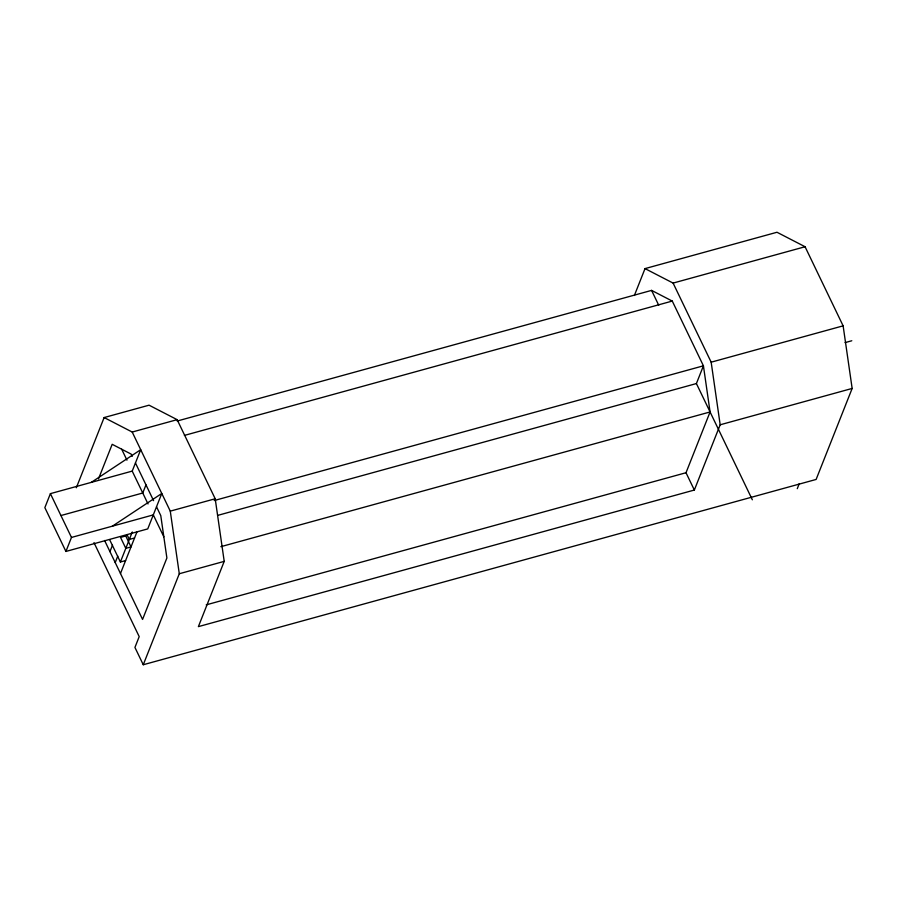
<?xml version="1.0" encoding="UTF-8"?>
<svg xmlns="http://www.w3.org/2000/svg" width="897" height="897" viewBox="0 0 897 897"><rect width="100%" height="100%" fill="white"/><g stroke="black" fill="none" stroke-linecap="round" stroke-linejoin="round"><path stroke-width="1.35" d="M91.315 482.373L140.706 449.7L132.218 471.104L50.4 493.642L44.85 507.646L65.918 551.442L147.747 528.905L161.774 493.485L112.383 526.169M76.335 487.755L104.13 417.553L149.059 405.186L177.135 419.661L215.202 498.766L224.216 561.376L198.383 626.633L694.345 490.042L720.179 424.786L711.164 362.186L673.098 283.082L645.021 268.607L634.381 295.472M65.918 551.442L71.468 537.438L50.4 493.642M98.502 478.863L112.181 444.307L131.186 454.117L132.251 456.326M109.95 551.621L112.506 545.152M115.22 562.576L117.776 556.106M145.987 484.862L142.758 493.002L60.929 515.54M125.602 560.58L120.389 562.015L132.285 531.988M120.478 573.519L137.006 531.786M645.021 268.607L776.993 232.256L805.069 246.742L843.124 325.846L852.15 388.446L816.124 479.447L143.262 664.744L179.288 573.744L170.273 511.144L132.207 432.04L104.13 417.553M752.348 499.797L696.408 383.557L703.427 365.819L672.268 301.067L651.581 290.393L177.18 421.029M694.345 490.042L686.014 472.73L710.076 411.958L703.427 365.819L214.204 500.548M797.276 488.674L799.283 483.618M132.207 432.04L177.135 419.661M673.098 283.082L805.069 246.742M184.39 435.415L672.268 301.067M71.468 537.438L153.297 514.9L163.826 536.798M170.273 511.144L215.202 498.766M711.164 362.186L843.124 325.846M134.55 537.998L129.325 539.433L126.993 534.578M217.971 515.315L696.408 383.557M845.041 342.62L851.791 340.759M220.853 546.677L710.076 411.958M179.288 573.744L224.216 561.376M720.179 424.786L852.15 388.446M206.22 604.858L686.014 472.73M651.581 290.393L658.712 305.204M135.447 462.964L153.589 500.672M156.515 506.76L160.776 515.607L166.887 557.99L142.567 619.412L104.579 540.465M121.689 449.218L126.959 460.161M132.218 471.104L148.027 503.957M109.849 540.117L120.389 562.015M93.983 542.629L139.203 636.623L134.931 647.432L143.262 664.744M125.748 535.957L120.534 537.404L125.804 548.347L131.018 546.912L125.748 535.957"/></g></svg>
